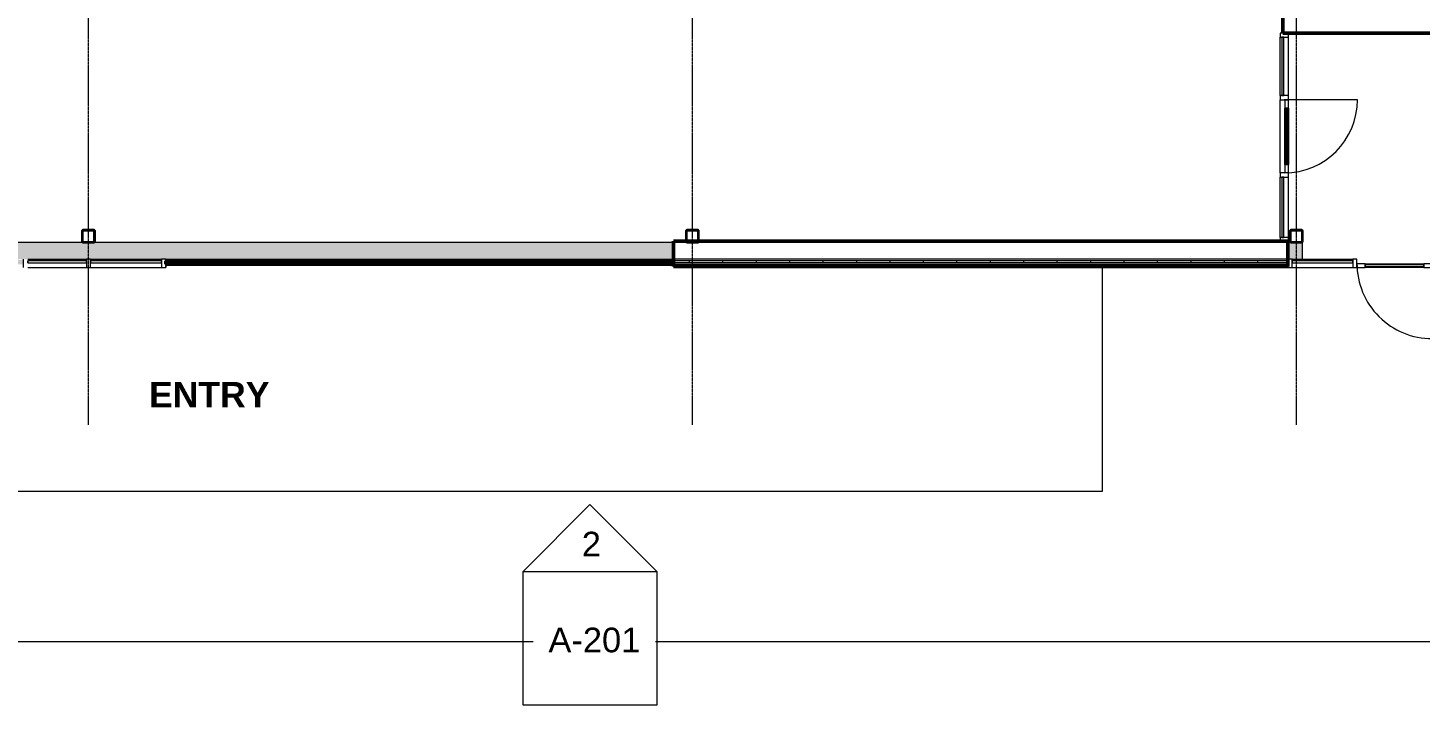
# Model space of a CAD drawing. Header units: inches. Extents: x 21836 to 26424, y -23174 to -20350.
# Drawn here: x 23923 to 24590, y -22982 to -22658 of the extents above; entities that cross this region are included whole.
import ezdxf

# ---------------------------------------------------------------- set-up
doc = ezdxf.new("R2010")
doc.units = ezdxf.units.IN
doc.header["$MEASUREMENT"] = 0
doc.linetypes.add('Grid Line 1_2_', pattern=[0.875, 0.5, -0.125, 0.125, -0.125])
for name, color, linetype, lineweight in [('A-DETL', 90, 'Continuous', 9), ('A-DOOR', 31, 'Continuous', 13), ('A-GLAZ-CURT', 52, 'Continuous', 9), ('A-GLAZ-CWMG', 51, 'Continuous', 9), ('A-WALL', 113, 'Continuous', 13), ('A-WALL-PATT', 111, 'Continuous', 50), ('C-BLDG-PADS', 91, 'Continuous', 9), ('C-TOPO', 7, 'Continuous', 9), ('G-ANNO-SYMB', 111, 'Continuous', 9), ('G-ANNO-TEXT', 231, 'Continuous', 9), ('I-WALL', 2, 'Continuous', 13), ('L-SITE-WALL', 31, 'Continuous', 13), ('S-BEAM', 12, 'Continuous', 9), ('S-COLS', 52, 'Continuous', 9), ('S-GRID', 1, 'Continuous', 9)]:
    doc.layers.add(name, color=color, linetype=linetype, lineweight=lineweight)
doc.styles.add('Arial_1', font='arial.ttf', dxfattribs={"height": 11.802395})
doc.styles.add('Arial_B', font='arialbd.ttf', dxfattribs={"height": 12.177074})

# ---------------------------------------------------------------- blocks, each defined once
blk = doc.blocks.new('HSS-Hollow Structural Section-Column - HSS6X6X1_4-V3-First Floor Plan')
at = {"layer": 'S-COLS'}
h = blk.add_hatch(dxfattribs=at)
h.set_pattern_fill('FP_4', color=256, style=0, pattern_type=2)
h.set_pattern_definition([(225, (23952.39, -22758.053), (12.671354, -12.671354), []), (225, (23952.39, -22777.253), (12.671354, -12.671354), [])])
h.paths.add_polyline_path([(2.53, 3), (-2.53, 3), (-2.86, 2.86), (-3, 2.53), (-3, -2.53), (-2.86, -2.86), (-2.53, -3), (2.53, -3), (2.86, -2.86), (3, -2.53), (3, 2.53), (2.86, 2.86)], flags=0)
h.paths.add_polyline_path([(2.53, 2.77), (2.7, 2.7), (2.77, 2.53), (2.77, -2.53), (2.7, -2.7), (2.53, -2.77), (-2.53, -2.77), (-2.7, -2.7), (-2.77, -2.53), (-2.77, 2.53), (-2.7, 2.7), (-2.53, 2.77)], flags=0)
at = {"layer": 'S-COLS', "lineweight": 30}
for p, q in [((-3, 2.53), (-3, -2.53)), ((-2.77, -2.53), (-2.77, 2.53)), ((2.53, 3), (-2.53, 3)), ((-2.53, 2.77), (2.53, 2.77)), ((2.77, 2.53), (2.77, -2.53)), ((3, -2.53), (3, 2.53)), ((2.53, -2.77), (-2.53, -2.77)), ((-2.53, -3), (2.53, -3))]:
    blk.add_line(p, q, dxfattribs=at)
for centre, radius, start, end in [((-2.53, 2.53), 0.466, 90, 180), ((-2.53, 2.53), 0.233, 90, 180), ((2.53, 2.53), 0.466, 360, 90), ((2.53, 2.53), 0.233, 0, 90), ((-2.53, -2.53), 0.466, 180, 270), ((-2.53, -2.53), 0.233, 180, 270), ((2.53, -2.53), 0.466, 270, 360), ((2.53, -2.53), 0.233, 270, 360)]:
    blk.add_arc(centre, radius, start, end, dxfattribs=at)
blk = doc.blocks.new('HSS-Hollow Structural Section-Column - HSS6X6X1_4-V4-First Floor Plan')
at = {"layer": 'S-COLS', "lineweight": 30}
for p, q in [((-3, 2.534), (-3, -2.534)), ((-2.767, -2.534), (-2.767, 2.534)), ((2.534, 3), (-2.534, 3)), ((-2.534, 2.767), (2.534, 2.767)), ((2.767, 2.534), (2.767, -2.534)), ((3, -2.534), (3, 2.534)), ((2.534, -2.767), (-2.534, -2.767)), ((-2.534, -3), (2.534, -3))]:
    blk.add_line(p, q, dxfattribs=at)
for centre, radius, start, end in [((-2.534, 2.534), 0.466, 90, 180), ((-2.534, 2.534), 0.233, 90, 180), ((2.534, 2.534), 0.466, 360, 90), ((2.534, 2.534), 0.233, 0, 90), ((-2.534, -2.534), 0.466, 180, 270), ((-2.534, -2.534), 0.233, 180, 270), ((2.534, -2.534), 0.466, 270, 360), ((2.534, -2.534), 0.233, 270, 360)]:
    blk.add_arc(centre, radius, start, end, dxfattribs=at)
blk = doc.blocks.new('HSS-Hollow Structural Section-Column - HSS6X6X1_4-V5-First Floor Plan')
at = {"layer": 'S-COLS'}
h = blk.add_hatch(dxfattribs=at)
h.set_pattern_fill('FP_5', color=256, style=0, pattern_type=2)
h.set_pattern_definition([(225, (24530.39, -22758.053), (12.6713535, -12.6713535), []), (225, (24530.39, -22777.253), (12.6713535, -12.6713535), [])])
h.paths.add_polyline_path([(2.53, 3), (-2.53, 3), (-2.86, 2.86), (-3, 2.53), (-3, -2.53), (-2.86, -2.86), (-2.53, -3), (2.53, -3), (2.86, -2.86), (3, -2.53), (3, 2.53), (2.86, 2.86)], flags=0)
h.paths.add_polyline_path([(-2.53, 2.77), (2.53, 2.77), (2.7, 2.7), (2.77, 2.53), (2.77, -2.53), (2.7, -2.7), (2.53, -2.77), (-2.53, -2.77), (-2.7, -2.7), (-2.77, -2.53), (-2.77, 2.53), (-2.7, 2.7)], flags=0)
at = {"layer": 'S-COLS', "lineweight": 30}
for p, q in [((-3, 2.53), (-3, -2.53)), ((-2.77, -2.53), (-2.77, 2.53)), ((2.53, 3), (-2.53, 3)), ((-2.53, 2.77), (2.53, 2.77)), ((2.77, 2.53), (2.77, -2.53)), ((3, -2.53), (3, 2.53)), ((2.53, -2.77), (-2.53, -2.77)), ((-2.53, -3), (2.53, -3))]:
    blk.add_line(p, q, dxfattribs=at)
for centre, radius, start, end in [((-2.53, 2.53), 0.466, 90, 180), ((-2.53, 2.53), 0.233, 90, 180), ((2.53, 2.53), 0.466, 360, 90), ((2.53, 2.53), 0.233, 0, 90), ((-2.53, -2.53), 0.466, 180, 270), ((-2.53, -2.53), 0.233, 180, 270), ((2.53, -2.53), 0.466, 270, 360), ((2.53, -2.53), 0.233, 270, 360)]:
    blk.add_arc(centre, radius, start, end, dxfattribs=at)
blk = doc.blocks.new('Girt_C - 8_D-707912-First Floor Plan')
at = {"layer": 'S-BEAM'}
h = blk.add_hatch(color=256, dxfattribs=at)
h.paths.add_polyline_path([(24526.39, -22761.24), (24533.16, -22761.24), (24533.16, -22761.05), (24526.39, -22761.08), (24526.39, -22761.15)], flags=0)
h.paths.add_polyline_path([(24221.27, -22761.24), (24232.39, -22761.24), (24232.39, -22761.05), (23470.39, -22761.11), (23470.39, -22761.24), (24152.15, -22761.24)], flags=0)
h.paths.add_polyline_path([(22424.25, -22761.24), (22453.2, -22761.23), (22453.2, -22761.05), (22074.52, -22761.08), (22074.52, -22761.24), (22355.13, -22761.24)], flags=0)
h = blk.add_hatch(color=256, dxfattribs=at)
h.paths.add_polyline_path([(24533.16, -22768.87), (24533.16, -22761.24), (24526.39, -22761.24), (24526.39, -22768.87)], flags=0)
h.paths.add_polyline_path([(24232.39, -22768.87), (24232.39, -22761.24), (23470.39, -22761.24), (23470.39, -22768.87), (24221.27, -22768.87)], flags=0)
h.paths.add_polyline_path([(22424.25, -22768.87), (22453.2, -22768.87), (22453.2, -22761.24), (22074.52, -22761.24), (22074.52, -22768.87), (22355.13, -22768.87)], flags=0)
h = blk.add_hatch(color=256, dxfattribs=at)
h.paths.add_polyline_path([(24526.39, -22769.05), (24533.16, -22769.03), (24533.16, -22768.87), (24526.39, -22768.87), (24526.39, -22769.03)], flags=0)
h.paths.add_polyline_path([(24221.27, -22769.05), (24232.39, -22769.03), (24232.39, -22768.87), (23470.39, -22768.91), (23470.39, -22769.05), (24152.15, -22769.05)], flags=0)
h.paths.add_polyline_path([(22451.2, -22769.05), (22453.2, -22769.02), (22453.2, -22768.87), (22074.52, -22768.87), (22074.52, -22769.05), (22424.25, -22769.05)], flags=0)
for p, q in [((23949.86, -22761.05), (23665.92, -22761.05)), ((24232.39, -22761.05), (23954.92, -22761.05)), ((24527.86, -22761.05), (24526.39, -22761.05)), ((24533.16, -22761.05), (24532.92, -22761.05)), ((24533.16, -22761.05), (24533.16, -22761.24)), ((24533.16, -22761.24), (24533.16, -22768.87)), ((23923.39, -22769.05), (23951.39, -22769.05)), ((23953.39, -22769.05), (23987.39, -22769.05)), ((23989.39, -22769.05), (24232.39, -22769.05)), ((24528.39, -22769.05), (24533.16, -22769.05)), ((24533.16, -22768.87), (24533.16, -22769.05))]:
    blk.add_line(p, q, dxfattribs=at)
blk = doc.blocks.new('System Panel - Glazed-707923-First Floor Plan')
at = {"layer": 'A-GLAZ-CURT', "lineweight": 13}
for p, q in [((13.96, -0.25), (-13.96, -0.25)), ((-13.96, -0.25), (-13.96, -1.25)), ((-13.96, -1.25), (13.96, -1.25)), ((13.96, -1.25), (13.96, -0.25))]:
    blk.add_line(p, q, dxfattribs=at)
at = {"layer": 'A-GLAZ-CURT'}
for p, q in [((-13.96, -1.25), (-13.96, -0.25)), ((13.96, -0.25), (-13.96, -0.25)), ((-13.96, -1.25), (13.96, -1.25)), ((13.96, -0.25), (13.96, -1.25))]:
    blk.add_line(p, q, dxfattribs=at)
blk = doc.blocks.new('Rectangular Mullion - Rectangular Mullion 1-707924-First Floor Plan')
at = {"layer": 'A-GLAZ-CWMG'}
for p, q in [((24522.64, -22662.84), (24523.39, -22662.84)), ((24522.64, -22690.76), (24522.64, -22662.84)), ((24523.39, -22662.84), (24524.39, -22662.84)), ((24524.39, -22662.84), (24526.64, -22662.84)), ((24526.64, -22690.76), (24526.64, -22662.84))]:
    blk.add_line(p, q, dxfattribs=at)
blk = doc.blocks.new('Rectangular Mullion - Rectangular Mullion 1-477608-First Floor Plan')
at = {"layer": 'A-GLAZ-CWMG', "lineweight": 20}
for p, q in [((-2, 2), (0, 2)), ((-2, -2), (-2, 2)), ((0, 2), (0, -2)), ((0, -2), (-2, -2))]:
    blk.add_line(p, q, dxfattribs=at)
blk = doc.blocks.new('Rectangular Mullion - Rectangular Mullion 1-477609-First Floor Plan')
at = {"layer": 'A-GLAZ-CWMG', "lineweight": 20}
for p, q in [((0, 2), (-2, 2)), ((-2, 2), (-2, -2)), ((0, -2), (0, 2)), ((-2, -2), (0, -2))]:
    blk.add_line(p, q, dxfattribs=at)
blk = doc.blocks.new('Door_Single_Storefront - one-672138-First Floor Plan')
at = {"layer": 'A-DOOR'}
for p, q in [((-17.5, 35), (-17.5, 0)), ((-13.5, 2), (-17.5, 2)), ((-17.5, 0.25), (-13.5, 0.25)), ((-13.5, 0.25), (-13.5, 2)), ((-13.5, 2), (13.5, 2)), ((13.5, 1.5), (-13.5, 1.5)), ((-13.5, 1.5), (-13.5, 0.75)), ((-13.5, 0.75), (13.5, 0.75)), ((13.5, 0.25), (-13.5, 0.25)), ((17.5, 2), (13.5, 2)), ((13.5, 2), (13.5, 0.25)), ((13.5, 0.75), (13.5, 1.5)), ((13.5, 0.25), (17.5, 0.25))]:
    blk.add_line(p, q, dxfattribs=at)
blk.add_arc((-17.5, 0), 35, 360, 90, dxfattribs=at)
blk = doc.blocks.new('System Panel - Glazed-707925-First Floor Plan')
at = {"layer": 'A-GLAZ-CURT', "lineweight": 13}
for p, q in [((14.46, -0.25), (-14.46, -0.25)), ((-14.46, -0.25), (-14.46, -1.25)), ((-14.46, -1.25), (14.46, -1.25)), ((14.46, -1.25), (14.46, -0.25))]:
    blk.add_line(p, q, dxfattribs=at)
at = {"layer": 'A-GLAZ-CURT'}
for p, q in [((-14.46, -1.25), (-14.46, -0.25)), ((14.46, -0.25), (-14.46, -0.25)), ((-14.46, -1.25), (14.46, -1.25)), ((14.46, -0.25), (14.46, -1.25))]:
    blk.add_line(p, q, dxfattribs=at)
blk = doc.blocks.new('Rectangular Mullion - Rectangular Mullion 1-672134-First Floor Plan')
at = {"layer": 'A-GLAZ-CWMG'}
blk.add_line((24522.64, -22727.76), (24522.64, -22692.76), dxfattribs=at)
blk = doc.blocks.new('Rectangular Mullion - Rectangular Mullion 1-707926-First Floor Plan')
at = {"layer": 'A-GLAZ-CWMG'}
for p, q in [((24522.64, -22758.68), (24522.64, -22729.76)), ((24526.64, -22758.68), (24526.64, -22729.76))]:
    blk.add_line(p, q, dxfattribs=at)
blk = doc.blocks.new('Rectangular Mullion - Rectangular Mullion 1-477611-First Floor Plan')
at = {"layer": 'A-GLAZ-CWMG', "lineweight": 20}
for p, q in [((-1, 2), (1, 2)), ((-1, -2), (-1, 2)), ((1, 2), (1, -2)), ((1, -2), (-1, -2))]:
    blk.add_line(p, q, dxfattribs=at)
blk = doc.blocks.new('Basic Wall _ arcoPlus - 547 - ___-608029-First Floor Plan')
at = {"layer": 'A-WALL'}
for p, q in [((23989.39, -22769.4), (23989.39, -22769.46)), ((24232.39, -22769.4), (23989.39, -22769.4)), ((23989.39, -22769.4), (24232.39, -22769.4)), ((23989.39, -22769.46), (23989.39, -22769.76)), ((23989.39, -22769.76), (23989.39, -22769.46)), ((23989.39, -22769.46), (23989.39, -22769.69)), ((23989.39, -22769.46), (24232.39, -22769.46)), ((23989.39, -22769.46), (24232.39, -22769.46)), ((23989.39, -22769.69), (24232.39, -22769.69)), ((23989.39, -22769.69), (24232.39, -22769.69)), ((23989.39, -22769.76), (24232.39, -22769.76)), ((23989.39, -22769.76), (24232.39, -22769.76)), ((23989.39, -22769.77), (23989.39, -22771.34)), ((23989.39, -22771.34), (23989.39, -22769.77)), ((23989.39, -22771.34), (23989.39, -22771.4)), ((23989.39, -22771.4), (23989.39, -22771.34)), ((23989.39, -22771.4), (23989.39, -22771.47)), ((23989.39, -22771.47), (23989.39, -22771.4)), ((23989.39, -22771.4), (24232.39, -22771.4)), ((23989.39, -22771.4), (24232.39, -22771.4)), ((23989.39, -22771.47), (23989.39, -22771.53)), ((23989.39, -22771.47), (24232.39, -22771.47)), ((23989.39, -22771.47), (24232.39, -22771.47)), ((23989.39, -22771.53), (24232.39, -22771.53)), ((23989.39, -22771.53), (24232.39, -22771.53)), ((24232.39, -22769.46), (24232.39, -22769.4)), ((24232.39, -22769.46), (24232.39, -22769.76)), ((24232.39, -22769.76), (24232.39, -22769.46)), ((24232.39, -22769.8), (24232.39, -22771.34)), ((24232.39, -22771.34), (24232.39, -22769.8)), ((24232.39, -22771.34), (24232.39, -22771.4)), ((24232.39, -22771.4), (24232.39, -22771.34)), ((24232.39, -22771.4), (24232.39, -22771.47)), ((24232.39, -22771.47), (24232.39, -22771.4)), ((24232.39, -22771.53), (24232.39, -22771.47))]:
    blk.add_line(p, q, dxfattribs=at)
blk = doc.blocks.new('Door_Single_Storefront - one-670102-First Floor Plan')
at = {"layer": 'A-DOOR'}
for p, q in [((-18, 36), (-18, 0)), ((-14, 2), (-18, 2)), ((-18, 0.25), (-14, 0.25)), ((-14, 0.25), (-14, 2)), ((-14, 2), (14, 2)), ((14, 1.5), (-14, 1.5)), ((-14, 1.5), (-14, 0.75)), ((-14, 0.75), (14, 0.75)), ((14, 0.25), (-14, 0.25)), ((18, 2), (14, 2)), ((14, 2), (14, 0.25)), ((14, 0.75), (14, 1.5)), ((14, 0.25), (18, 0.25))]:
    blk.add_line(p, q, dxfattribs=at)
blk.add_arc((-18, 0), 36, 360, 90, dxfattribs=at)
blk = doc.blocks.new('Rectangular Mullion - Rectangular Mullion 1-592574-First Floor Plan')
at = {"layer": 'A-GLAZ-CWMG', "lineweight": 20}
for p, q in [((-2, 2), (0, 2)), ((-2, -2), (-2, 2)), ((0, 2), (0, -2)), ((0, -2), (-2, -2))]:
    blk.add_line(p, q, dxfattribs=at)
blk = doc.blocks.new('System Panel - Glazed-706748-First Floor Plan')
at = {"layer": 'A-GLAZ-CURT', "lineweight": 13}
for p, q in [((14.5, -0.25), (-14.5, -0.25)), ((-14.5, -0.25), (-14.5, -1.25)), ((-14.5, -1.25), (14.5, -1.25)), ((14.5, -1.25), (14.5, -0.25))]:
    blk.add_line(p, q, dxfattribs=at)
at = {"layer": 'A-GLAZ-CURT'}
for p, q in [((-14.5, -1.25), (-14.5, -0.25)), ((14.5, -0.25), (-14.5, -0.25)), ((-14.5, -1.25), (14.5, -1.25)), ((14.5, -0.25), (14.5, -1.25))]:
    blk.add_line(p, q, dxfattribs=at)
blk = doc.blocks.new('Rectangular Mullion - Rectangular Mullion 1-594149-First Floor Plan')
at = {"layer": 'A-GLAZ-CWMG'}
for p, q in [((24533.16, -22769.05), (24557.39, -22769.05)), ((24528.39, -22773.05), (24557.39, -22773.05))]:
    blk.add_line(p, q, dxfattribs=at)
blk = doc.blocks.new('Rectangular Mullion - Rectangular Mullion 1-592303-First Floor Plan')
at = {"layer": 'A-GLAZ-CWMG', "lineweight": 20}
for p, q in [((-1, 2), (1, 2)), ((-1, -2), (-1, 2)), ((1, 2), (1, -2)), ((1, -2), (-1, -2))]:
    blk.add_line(p, q, dxfattribs=at)
blk = doc.blocks.new('System Panel - Glazed-706675-First Floor Plan')
at = {"layer": 'A-GLAZ-CURT', "lineweight": 13}
for p, q in [((17, -0.25), (-17, -0.25)), ((-17, -0.25), (-17, -1.25)), ((-17, -1.25), (17, -1.25)), ((17, -1.25), (17, -0.25))]:
    blk.add_line(p, q, dxfattribs=at)
at = {"layer": 'A-GLAZ-CURT'}
for p, q in [((-17, -1.25), (-17, -0.25)), ((17, -0.25), (-17, -0.25)), ((-17, -1.25), (17, -1.25)), ((17, -0.25), (17, -1.25))]:
    blk.add_line(p, q, dxfattribs=at)
blk = doc.blocks.new('Rectangular Mullion - Rectangular Mullion 1-V46-First Floor Plan')
at = {"layer": 'A-GLAZ-CWMG'}
for p, q in [((23989.39, -22769.05), (23989.39, -22769.4)), ((23989.39, -22769.4), (23989.39, -22769.76)), ((23989.39, -22769.77), (23989.39, -22771.34)), ((23989.39, -22771.34), (23989.39, -22773.05)), ((23953.39, -22773.05), (23987.39, -22773.05))]:
    blk.add_line(p, q, dxfattribs=at)
blk = doc.blocks.new('System Panel - Glazed-706159-First Floor Plan')
at = {"layer": 'A-GLAZ-CURT', "lineweight": 13}
for p, q in [((14, -0.25), (-14, -0.25)), ((-14, -0.25), (-14, -1.25)), ((-14, -1.25), (14, -1.25)), ((14, -1.25), (14, -0.25))]:
    blk.add_line(p, q, dxfattribs=at)
at = {"layer": 'A-GLAZ-CURT'}
for p, q in [((-14, -1.25), (-14, -0.25)), ((14, -0.25), (-14, -0.25)), ((-14, -1.25), (14, -1.25)), ((14, -0.25), (14, -1.25))]:
    blk.add_line(p, q, dxfattribs=at)
blk = doc.blocks.new('Rectangular Mullion - Rectangular Mullion 1-674845-First Floor Plan')
at = {"layer": 'A-GLAZ-CWMG'}
for p, q in [((24978.89, -22769.4), (24978.89, -22769.05)), ((24978.89, -22769.76), (24978.89, -22769.4)), ((24978.89, -22771.34), (24978.89, -22769.77)), ((24978.89, -22773.05), (24978.89, -22771.34)), ((24980.89, -22773.05), (25008.89, -22773.05))]:
    blk.add_line(p, q, dxfattribs=at)
blk = doc.blocks.new('Rectangular Mullion - Rectangular Mullion 1-706162-First Floor Plan')
at = {"layer": 'A-GLAZ-CWMG', "lineweight": 20}
for p, q in [((0, 2), (-2, 2)), ((-2, 2), (-2, -2)), ((0, -2), (0, 2)), ((-2, -2), (0, -2))]:
    blk.add_line(p, q, dxfattribs=at)
blk = doc.blocks.new('Elevation - Detail Number-93309-First Floor Plan')
at = {"layer": 'G-ANNO-SYMB'}
for p, q in [((-0.25, -0.25), (-0.25, 0.25)), ((-0.25, 0.25), (0.25, 0.25)), ((0.25, 0.25), (0.25, -0.25)), ((0.25, -0.25), (-0.25, -0.25))]:
    blk.add_line(p, q, dxfattribs=at)
blk = doc.blocks.new('Elevation - Detail Number-93036-First Floor Plan')
at = {"layer": 'G-ANNO-SYMB'}
for p, q in [((0, 0.25), (-0.25, 0)), ((0.25, 0), (0, 0.25)), ((-0.25, 0), (0.25, 0))]:
    blk.add_line(p, q, dxfattribs=at)

msp = doc.modelspace()

# ---------------------------------------------------------------- hatches: boundary and pattern name
at = {"layer": 'A-WALL-PATT', "lineweight": 9}
h = msp.add_hatch(dxfattribs=at)
h.set_pattern_fill('FP_10', color=256, style=0, pattern_type=2)
h.set_pattern_definition([(0, (0, 0), (0, 16), []), (90, (0, 0), (-16, 1e-15), [])])
h.paths.add_polyline_path([(24232.39, -22770.8), (24526.39, -22770.8), (24526.39, -22769.8), (24232.39, -22769.8)], flags=0)
at = {"layer": 'C-BLDG-PADS'}
h = msp.add_hatch(color=256, dxfattribs=at)
h.paths.add_polyline_path([(24705.08, -22771.53), (24978.89, -22771.53), (24978.89, -22771.47), (24661.39, -22771.47), (24661.39, -22771.53)], flags=0)
h.paths.add_polyline_path([(24013.92, -22771.53), (24232.39, -22771.53), (24232.39, -22771.47), (23989.39, -22771.47), (23989.39, -22771.53)], flags=0)
h.paths.add_polyline_path([(23570.58, -22771.53), (23921.39, -22771.53), (23921.39, -22771.47), (23502.39, -22771.47), (23502.39, -22771.53)], flags=0)
h.paths.add_polyline_path([(24819.51, -22771.4), (24978.89, -22771.4), (24978.89, -22771.34), (24661.39, -22771.34), (24661.39, -22771.4), (24774.2, -22771.4)], flags=0)
h.paths.add_polyline_path([(23712.72, -22771.4), (23921.39, -22771.4), (23921.39, -22771.34), (23502.39, -22771.34), (23502.39, -22771.4), (23599.22, -22771.4)], flags=0)
h.paths.add_polyline_path([(24111.37, -22771.4), (24232.39, -22771.4), (24232.39, -22771.34), (23989.39, -22771.34), (23989.39, -22771.4), (24013.92, -22771.4)], flags=0)
h.paths.add_polyline_path([(24843.31, -22769.46), (24978.89, -22769.46), (24978.89, -22769.4), (24661.39, -22769.4), (24661.39, -22769.46), (24774.2, -22769.46)], flags=0)
h.paths.add_polyline_path([(23989.39, -22769.46), (24232.39, -22769.46), (24232.39, -22769.4), (23989.39, -22769.4)], flags=0)
h.paths.add_polyline_path([(23502.39, -22769.46), (23921.39, -22769.46), (23921.39, -22769.4), (23502.39, -22769.4)], flags=0)
h.paths.add_polyline_path([(25993, -22339.05), (25994.58, -22339.05), (25994.58, -22337.37), (25993.57, -22337.37), (25993.57, -22335.55), (25993, -22335.55), (25993, -22338.31)], flags=0)
h.paths.add_polyline_path([(22065.04, -22335.55), (22065.04, -22063.05), (22064.98, -22063.05), (22064.98, -22335.55)], flags=0)
h.paths.add_polyline_path([(22063.1, -22335.55), (22063.1, -22063.05), (22063.04, -22063.05), (22063.04, -22335.55), (22063.1, -22335.55)], flags=0)
h.paths.add_polyline_path([(22062.91, -22335.55), (22062.98, -22335.55), (22062.98, -22063.05), (22062.91, -22063.05), (22062.91, -22259.24)], flags=0)
h.paths.add_polyline_path([(25992.7, -22335.55), (25992.7, -22110.05), (25992.64, -22110.05), (25992.64, -22335.55)], flags=0)
h.paths.add_polyline_path([(25965.89, -21131.8), (25983.77, -21131.8), (25983.77, -21131.74), (25856, -21131.74), (25856, -21131.8)], flags=0)
h.paths.add_polyline_path([(24064.66, -21131.8), (24064.66, -21131.74), (23952.39, -21131.74), (23952.39, -21131.8)], flags=0)
h.paths.add_polyline_path([(22838.95, -21131.8), (22938.26, -21131.8), (22938.26, -21131.74), (22792.15, -21131.74), (22792.15, -21131.8), (22805.76, -21131.8)], flags=0)
h.paths.add_polyline_path([(22800.63, -21129.86), (22800.63, -21129.8), (22792.15, -21129.85), (22792.15, -21129.86)], flags=0)
h.paths.add_polyline_path([(22800.63, -21129.74), (22800.63, -21129.68), (22792.15, -21129.68), (22792.15, -21129.74)], flags=0)
h = msp.add_hatch(color=256, dxfattribs=at)
h.paths.add_polyline_path([(24973.8, -22771.47), (24978.89, -22771.47), (24978.89, -22771.4), (24661.39, -22771.4), (24661.39, -22771.47), (24843.31, -22771.47)], flags=0)
h.paths.add_polyline_path([(24013.92, -22771.47), (24232.39, -22771.47), (24232.39, -22771.4), (23989.39, -22771.4), (23989.39, -22771.47)], flags=0)
h.paths.add_polyline_path([(23921.39, -22771.47), (23921.39, -22771.4), (23502.39, -22771.4), (23502.39, -22771.47), (23875.69, -22771.47)], flags=0)
h.paths.add_polyline_path([(24978.89, -22771.34), (24978.89, -22769.77), (24661.39, -22769.77), (24661.39, -22771.34), (24973.89, -22771.34)], flags=0)
h.paths.add_polyline_path([(24152.15, -22771.34), (24232.39, -22771.34), (24232.39, -22769.77), (23989.39, -22769.77), (23989.39, -22771.34), (24013.92, -22771.34)], flags=0)
h.paths.add_polyline_path([(23562.97, -22771.34), (23921.39, -22771.34), (23921.39, -22769.77), (23502.39, -22769.8), (23502.39, -22771.34)], flags=0)
h.paths.add_polyline_path([(24973.87, -22769.76), (24978.89, -22769.76), (24978.89, -22769.46), (24661.39, -22769.46), (24661.39, -22769.76), (24843.31, -22769.76)], flags=0)
h.paths.add_polyline_path([(23515.21, -22769.76), (23921.39, -22769.76), (23921.39, -22769.46), (23502.39, -22769.46), (23502.39, -22769.76)], flags=0)
h.paths.add_polyline_path([(24013.92, -22769.76), (24232.39, -22769.76), (24232.39, -22769.46), (23989.39, -22769.46), (23989.39, -22769.76)], flags=0)
h.paths.add_polyline_path([(22062.98, -22335.55), (22063.04, -22335.55), (22063.04, -22063.05), (22062.98, -22063.05), (22062.98, -22259.24)], flags=0)
h.paths.add_polyline_path([(22064.64, -22335.55), (22064.68, -22335.55), (22064.64, -22063.05), (22063.1, -22063.05), (22063.1, -22335.55), (22063.64, -22335.55)], flags=0)
h.paths.add_polyline_path([(22064.69, -22335.55), (22064.98, -22335.55), (22064.98, -22063.05), (22064.69, -22063.05), (22064.69, -22259.24)], flags=0)
h.paths.add_polyline_path([(25992.99, -22335.55), (25992.99, -22110.05), (25992.7, -22110.05), (25992.7, -22335.55)], flags=0)
h.paths.add_polyline_path([(25993.57, -22335.55), (25993.57, -22110.05), (25993, -22110.05), (25993, -22335.55), (25993.14, -22335.55)], flags=0)
h.paths.add_polyline_path([(25965.89, -21131.74), (25983.77, -21131.74), (25983.77, -21131.45), (25856, -21131.45), (25856, -21131.74)], flags=0)
h.paths.add_polyline_path([(24064.66, -21131.74), (24064.66, -21131.45), (23952.39, -21131.45), (23952.39, -21131.74)], flags=0)
h.paths.add_polyline_path([(22938.26, -21131.74), (22938.26, -21131.45), (22792.15, -21131.45), (22792.15, -21131.74), (22908.06, -21131.74)], flags=0)
h.paths.add_polyline_path([(25983.77, -21131.44), (25983.77, -21131.27), (25993.57, -21131.27), (25993.57, -21129.86), (25856, -21129.86), (25856, -21131.44), (25965.89, -21131.44)], flags=0)
h.paths.add_polyline_path([(23952.39, -21131.44), (24064.66, -21131.44), (24064.66, -21129.86), (23952.39, -21129.88), (23952.39, -21131.3)], flags=0)
h.paths.add_polyline_path([(22908.06, -21131.44), (22938.26, -21131.44), (22938.26, -21129.86), (22792.15, -21129.86), (22792.15, -21131.44), (22838.95, -21131.44)], flags=0)
h.paths.add_polyline_path([(22792.15, -21129.8), (22800.63, -21129.75), (22800.63, -21129.74), (22792.15, -21129.74)], flags=0)

# ---------------------------------------------------------------- linework, layer by layer
at = {"layer": 'A-DETL'}
for p, q in [((24437.64, -22880.07), (24437.64, -22772.55)), ((22129.89, -22880.07), (24437.64, -22880.07)), ((26277.87, -22952.07), (21940.44, -22952.07))]:
    msp.add_line(p, q, dxfattribs=at)
at = {"layer": 'A-WALL'}
for p, q in [((24238.86, -22761.05), (24232.39, -22761.05)), ((24526.39, -22761.05), (24243.92, -22761.05)), ((24523.89, -22760.43), (24523.89, -22761.05)), ((24526.39, -22769.05), (24232.39, -22769.05)), ((24526.39, -22769.8), (24232.39, -22769.8)), ((24526.39, -22770.8), (24232.39, -22770.8)), ((24526.39, -22771.55), (24232.39, -22771.55))]:
    msp.add_line(p, q, dxfattribs=at)
at = {"layer": 'A-WALL', "lineweight": 50}
for p, q in [((24232.39, -22769.77), (23989.39, -22769.77)), ((23989.39, -22769.77), (23989.39, -22771.34)), ((23989.39, -22771.34), (24232.39, -22771.34))]:
    msp.add_line(p, q, dxfattribs=at)
at = {"layer": 'C-BLDG-PADS'}
msp.add_line((23989.39, -22771.59), (24232.39, -22771.59), dxfattribs=at)
at = {"layer": 'C-TOPO'}
msp.add_line((24232.39, -22771.59), (23989.39, -22771.59), dxfattribs=at)
at = {"layer": 'I-WALL', "lineweight": 50}
for p, q in [((24523.89, -22573.84), (24523.89, -22660.84)), ((24523.89, -22660.84), (24625.89, -22660.84))]:
    msp.add_line(p, q, dxfattribs=at)
at = {"layer": 'L-SITE-WALL', "lineweight": 50}
for p, q in [((24238.39, -22760.43), (24232.39, -22760.43)), ((24232.39, -22760.43), (24232.39, -22772.55)), ((24244.16, -22760.43), (24238.62, -22760.43)), ((24526.39, -22760.43), (24244.39, -22760.43)), ((24526.39, -22772.55), (24526.39, -22760.43)), ((24232.39, -22772.55), (24526.39, -22772.55))]:
    msp.add_line(p, q, dxfattribs=at)
at = {"layer": 'S-GRID', "linetype": 'Grid Line 1_2_'}
for p, q in [((23952.39, -22848.21), (23952.39, -20426.1)), ((24241.39, -22848.21), (24241.39, -20426.1)), ((24530.39, -22848.21), (24530.39, -20426.1))]:
    msp.add_line(p, q, dxfattribs=at)

# ---------------------------------------------------------------- block references
at = {"layer": 'A-DOOR'}
for name, p, rotation in [('Door_Single_Storefront - one-672138-First Floor Plan', (24524.64, -22710.26), 269.9999999999996), ('Door_Single_Storefront - one-670102-First Floor Plan', (24577.39, -22771.05), 180)]:
    msp.add_blockref(name, p, dxfattribs=dict(at, rotation=rotation))
at = {"layer": 'A-GLAZ-CURT'}
for name, p, rotation in [('System Panel - Glazed-707923-First Floor Plan', (24524.64, -22676.8), 269.9999999999996), ('System Panel - Glazed-707925-First Floor Plan', (24524.64, -22744.22), 269.9999999999996), ('System Panel - Glazed-706159-First Floor Plan', (23937.39, -22771.05), 180), ('System Panel - Glazed-706675-First Floor Plan', (23970.39, -22771.05), 180), ('System Panel - Glazed-706748-First Floor Plan', (24542.89, -22771.05), 180)]:
    msp.add_blockref(name, p, dxfattribs=dict(at, rotation=rotation))
at = {"layer": 'A-GLAZ-CWMG', "rotation": 89.99999999999966}
msp.add_blockref('Rectangular Mullion - Rectangular Mullion 1-477609-First Floor Plan', (24524.64, -22660.84), dxfattribs=at)
at = {"layer": 'A-GLAZ-CWMG'}
for name, p in [('Rectangular Mullion - Rectangular Mullion 1-707924-First Floor Plan', (0, 0)), ('Rectangular Mullion - Rectangular Mullion 1-672134-First Floor Plan', (0, 0)), ('Rectangular Mullion - Rectangular Mullion 1-707926-First Floor Plan', (0, 0)), ('Rectangular Mullion - Rectangular Mullion 1-674845-First Floor Plan', (-1057.5, 0)), ('Rectangular Mullion - Rectangular Mullion 1-V46-First Floor Plan', (0, 0)), ('Rectangular Mullion - Rectangular Mullion 1-706162-First Floor Plan', (23989.39, -22771.05)), ('Rectangular Mullion - Rectangular Mullion 1-594149-First Floor Plan', (0, 0))]:
    msp.add_blockref(name, p, dxfattribs=at)
at = {"layer": 'A-GLAZ-CWMG', "extrusion": (0, 0, -1), "rotation": 270.0000000000003}
for name, p in [('Rectangular Mullion - Rectangular Mullion 1-477611-First Floor Plan', (-24524.64, -22691.76)), ('Rectangular Mullion - Rectangular Mullion 1-477611-First Floor Plan', (-24524.64, -22728.76)), ('Rectangular Mullion - Rectangular Mullion 1-477608-First Floor Plan', (-24524.64, -22760.68))]:
    msp.add_blockref(name, p, dxfattribs=at)
at = {"layer": 'A-GLAZ-CWMG', "extrusion": (0, 0, -1)}
for name, p in [('Rectangular Mullion - Rectangular Mullion 1-592303-First Floor Plan', (-23952.39, -22771.05)), ('Rectangular Mullion - Rectangular Mullion 1-592574-First Floor Plan', (-24526.39, -22771.05)), ('Rectangular Mullion - Rectangular Mullion 1-592303-First Floor Plan', (-24558.39, -22771.05))]:
    msp.add_blockref(name, p, dxfattribs=at)
at = {"layer": 'A-WALL'}
msp.add_blockref('Basic Wall _ arcoPlus - 547 - ___-608029-First Floor Plan', (0, 0), dxfattribs=at)
at = {"layer": 'G-ANNO-SYMB', "xscale": 127.9999999999999, "yscale": 127.9999999999999, "zscale": 127.9999999999999}
for name, p in [('Elevation - Detail Number-93036-First Floor Plan', (24192.36, -22918.41)), ('Elevation - Detail Number-93309-First Floor Plan', (24192.36, -22950.41))]:
    msp.add_blockref(name, p, dxfattribs=at)
at = {"layer": 'S-BEAM'}
msp.add_blockref('Girt_C - 8_D-707912-First Floor Plan', (0, 0), dxfattribs=at)
at = {"layer": 'S-COLS', "rotation": 180}
for name, p in [('HSS-Hollow Structural Section-Column - HSS6X6X1_4-V3-First Floor Plan', (23952.39, -22758.05)), ('HSS-Hollow Structural Section-Column - HSS6X6X1_4-V4-First Floor Plan', (24241.39, -22758.05)), ('HSS-Hollow Structural Section-Column - HSS6X6X1_4-V5-First Floor Plan', (24530.39, -22758.05))]:
    msp.add_blockref(name, p, dxfattribs=at)

# ---------------------------------------------------------------- texts
at = {"layer": 'G-ANNO-TEXT', "color": 7, "insert": (24010.2, -22827.8), "char_height": 12.177, "width": 66.816, "attachment_point": 2, "line_spacing_factor": 0.938532, "style": 'Arial_B', "bg_fill": 3, "box_fill_scale": 1.25, "bg_fill_color": 0, "bg_fill_transparency": 0}
msp.add_mtext('ENTRY', dxfattribs=at)

# ---------------------------------------------------------------- next in the draw order: texts
at = {"layer": 'G-ANNO-SYMB', "attachment_point": 2, "line_spacing_factor": 0.938532, "style": 'Arial_1', "bg_fill": 3, "box_fill_scale": 1.25, "bg_fill_color": 0, "bg_fill_transparency": 0}
for s, insert, char_height, width in [('2', (24193.05, -22899.45), 11.8, 10.944), ('A-201', (24194.49, -22945.33), 11.802, 52.416)]:
    msp.add_mtext(s, dxfattribs=dict(at, insert=insert, char_height=char_height, width=width))

doc.saveas('drawing.dxf')
